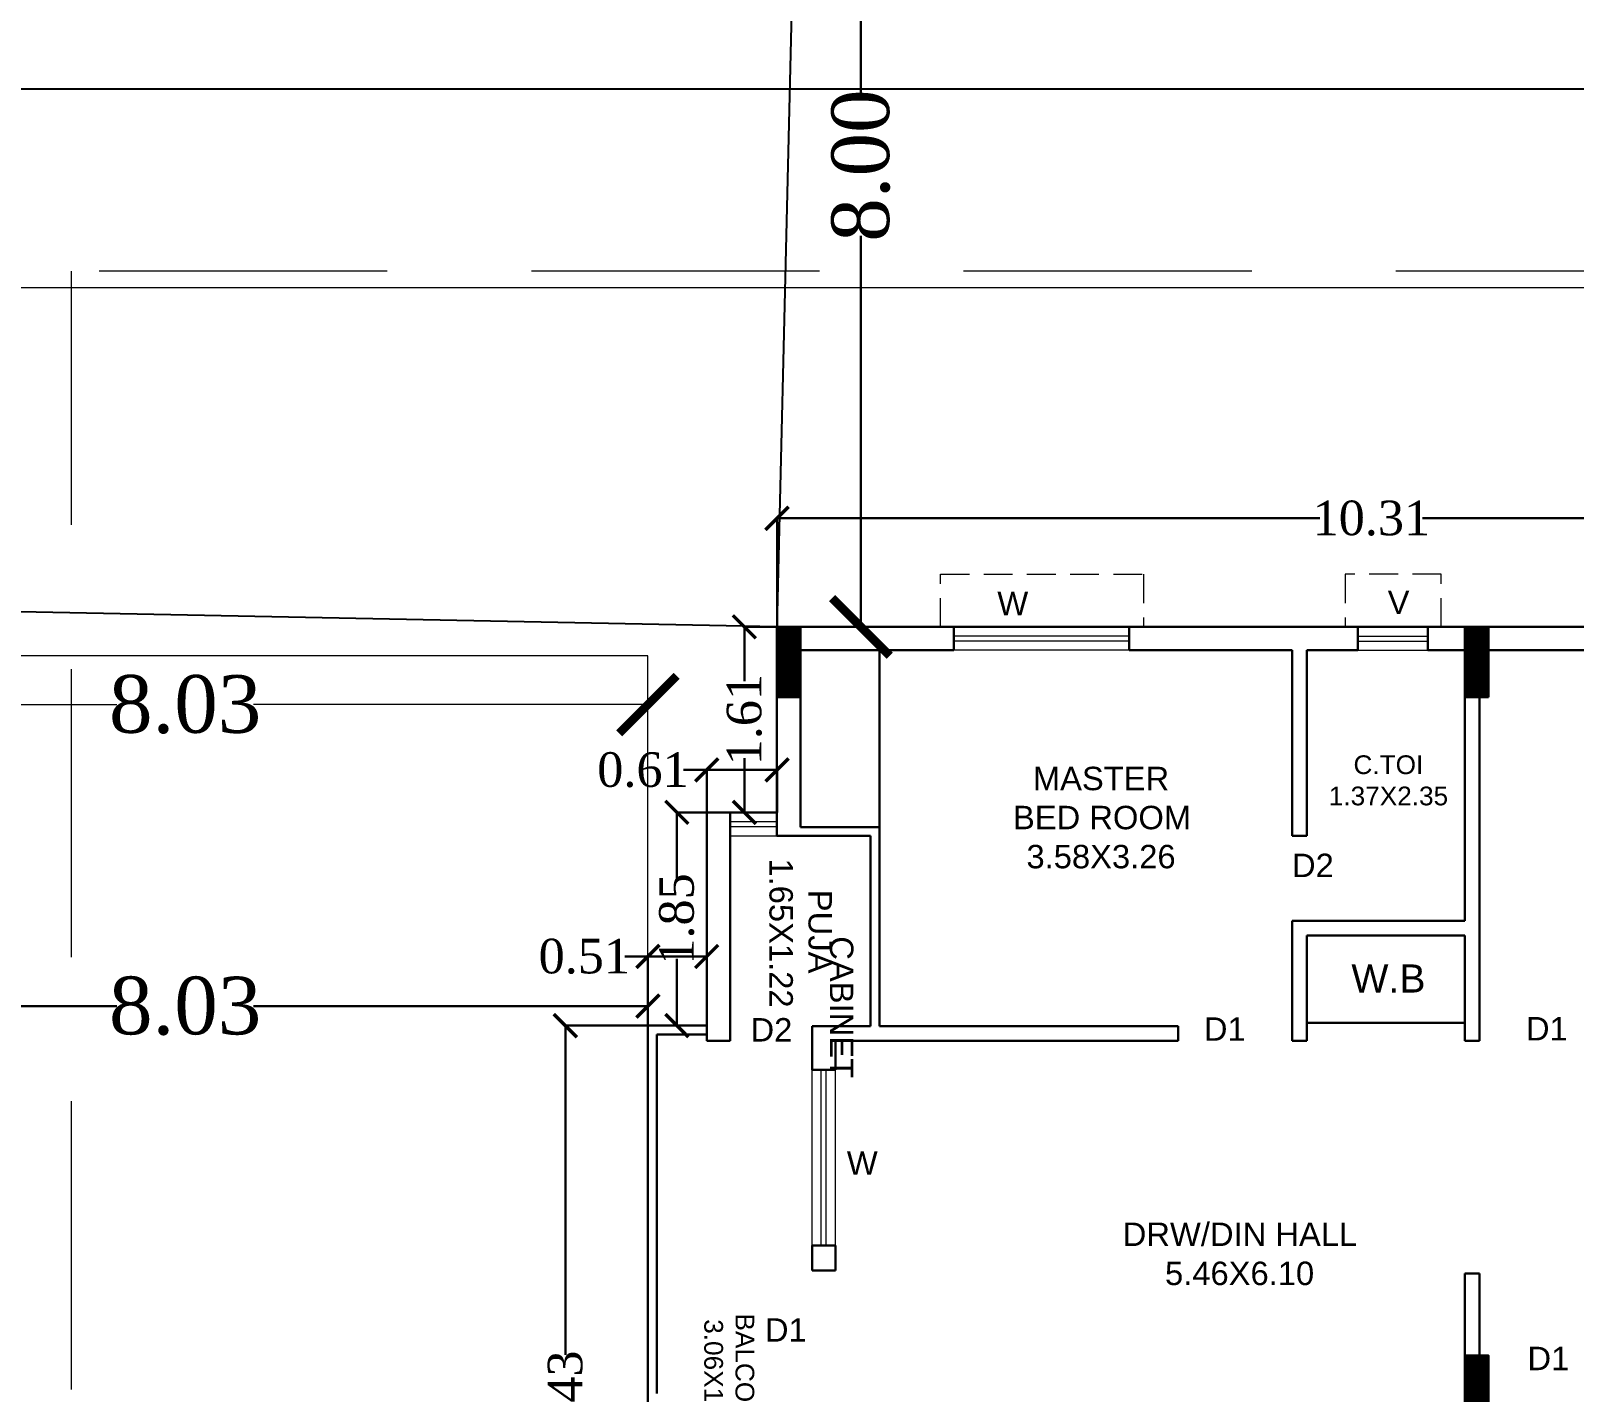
# Model space of a CAD drawing. Header units: metres. Extents: x 0 to 63445, y 32357 to 32804.
# Drawn here: x 62978.01 to 62991.4, y 32773.95 to 32785.76 of the extents above; entities that cross this region are included whole.
import ezdxf

# ---------------------------------------------------------------- set-up
doc = ezdxf.new("R2010")
doc.units = ezdxf.units.M
doc.header["$MEASUREMENT"] = 0
doc.header["$PDMODE"] = 34
doc.header["$PDSIZE"] = -10
for name, pattern in [('CONTINULUS', [0]), ('DASHED', [0.75, 0.5, -0.25]), ('DASHED2', [0.375, 0.25, -0.125])]:
    doc.linetypes.add(name, pattern=pattern)
doc.layers.get('0').update_dxf_attribs({"lineweight": 25})
doc.layers.add('BLK_1_COVERED_AREA', color=140, linetype='Continuous', lineweight=30, true_color=0x00bfff)
for name, color, linetype, lineweight in [('BLK_1_LVL_0_BLDG_FOOT_PRINT', 1, 'DASHED', 9), ('BLK_3_FIRE_TENDER_MOVEMENT', 7, 'Continuous', 0), ('COLUMN', 1, 'Continuous', 30), ('DIM', 56, 'Continuous', 20), ('DIST_BETWEEN_BLK_1_BLK_3', 7, 'Continuous', 0), ('DIST_BETWEEN_BLK_2_BLK_3', 7, 'Continuous', 0), ('hatch', 251, 'Continuous', 20), ('TEXT-2', 65, 'Continuous', 18), ('wall', 7, 'Continuous', 30), ('window', 154, 'Continuous', 9)]:
    doc.layers.add(name, color=color, linetype=linetype, lineweight=lineweight)
doc.layers.add('BLK_1_LVL_0_REAR_SETBACK', color=11, linetype='Continuous', plot=False)
doc.layers.add('BLK_1_LVL_0_SIDE_SETBACK1', color=171, linetype='Continuous', plot=False)
doc.layers.add('BLK_3_LVL_0_SIDE_SETBACK2', color=7, linetype='Continuous', true_color=0x00cc33, plot=False)
doc.layers.add('text', color=65, linetype='Continuous')
doc.styles.add('AutoDCRFont', font='arial.ttf')
doc.styles.get("Standard").update_dxf_attribs({"font": 'arial.ttf', "height": 0.4})
doc.styles.add('TNR', font='times.ttf', dxfattribs={"height": 0.5})
doc.dimstyles.new('ARCHANA', dxfattribs={"dimscale": 0, "dimtxt": 0.5, "dimasz": 0.5, "dimexe": 0, "dimexo": 0, "dimgap": 0, "dimtad": 0, "dimzin": 0, "dimdsep": 46, "dimtxsty": 'TNR', "dimblk": 'ARCHTICK', "dimcen": 0.09, "dimclrd": 36, "dimclre": 36, "dimclrt": 7, "dimadec": 0, "dimazin": 0, "dimtfac": 1, "dimtofl": 0, "dimtmove": 0, "dimatfit": 3, "dimldrblk": 'ARCHTICK', "dimfxl": 1, "dimfrac": 2, "dimtolj": 1, "dimtzin": 0, "dimlwd": -1, "dimlwe": -1, "dimarcsym": 0})

# ---------------------------------------------------------------- blocks, each defined once
blk = doc.blocks.new('_ArchTick')
at = {"color": 0, "linetype": 'ByBlock', "const_width": 0.15}
blk.add_lwpolyline([(-0.5, -0.5), (0.5, 0.5)], dxfattribs=at)
blk = doc.blocks.new('*D58')
at = {"layer": 'Defpoints', "color": 0, "ltscale": 0.5, "transparency": 16777216}
for p in [(62984.281, 32788.597), (62985.213, 32788.597), (62985.093, 32780.593)]:
    blk.add_point(p, dxfattribs=at)
at = {"layer": 'wall', "color": 36, "ltscale": 0.5, "transparency": 16777216}
for p, q in [((62984.281, 32788.597), (62985.213, 32788.597)), ((62985.213, 32788.597), (62985.213, 32785.205)), ((62985.213, 32780.593), (62985.213, 32783.985)), ((62985.093, 32780.593), (62985.213, 32780.593))]:
    blk.add_line(p, q, dxfattribs=at)
at = {"layer": 'wall', "color": 36, "ltscale": 0.5, "transparency": 16777216, "xscale": 0.5, "yscale": 0.5, "zscale": 0.5}
for p, rotation in [((62985.213, 32788.597), 90), ((62985.213, 32780.593), 270)]:
    blk.add_blockref('_ArchTick', p, dxfattribs=dict(at, rotation=rotation))
at = {"layer": 'wall', "color": 7, "ltscale": 0.5, "transparency": 16777216, "insert": (62985.213, 32784.595), "char_height": 0.5, "attachment_point": 5, "rotation": 90, "style": 'TNR'}
blk.add_mtext('\\A1;8.00', dxfattribs=at)
blk = doc.blocks.new('*D61')
at = {"layer": 'Defpoints', "color": 0, "ltscale": 0.5, "transparency": 16777216}
for p in [(62975.334, 32777.303), (62975.334, 32776.576), (62983.365, 32776.576)]:
    blk.add_point(p, dxfattribs=at)
at = {"layer": 'wall', "color": 36, "ltscale": 0.5, "transparency": 16777216}
for p, q in [((62975.334, 32776.576), (62975.334, 32777.303)), ((62975.334, 32777.303), (62978.757, 32777.303)), ((62983.365, 32777.303), (62979.943, 32777.303)), ((62983.365, 32776.576), (62983.365, 32777.303))]:
    blk.add_line(p, q, dxfattribs=at)
at = {"layer": 'wall', "color": 36, "ltscale": 0.5, "transparency": 16777216, "xscale": 0.2, "yscale": 0.2, "zscale": 0.2, "rotation": 180}
blk.add_blockref('_ArchTick', (62975.334, 32777.303), dxfattribs=at)
at = {"layer": 'wall', "color": 36, "ltscale": 0.5, "transparency": 16777216, "xscale": 0.2, "yscale": 0.2, "zscale": 0.2}
blk.add_blockref('_ArchTick', (62983.365, 32777.303), dxfattribs=at)
at = {"layer": 'wall', "color": 7, "ltscale": 0.5, "transparency": 16777216, "insert": (62979.35, 32777.303), "char_height": 0.5, "attachment_point": 5, "style": 'TNR'}
blk.add_mtext('\\A1;8.03', dxfattribs=at)
blk = doc.blocks.new('A$C7D115503')
at = {"layer": 'COLUMN', "ltscale": 3}
h = blk.add_hatch(dxfattribs=at)
h.set_pattern_fill('ANSI31', color=256, style=0)
h.paths.add_polyline_path([(-14.36, -11.59), (-6.36, -11.59), (-6.36, 12.41), (-14.36, 12.41)])
at = {"layer": 'COLUMN', "ltscale": 0.05}
for p, q in [((-14.36, 12.41), (-6.36, 12.41)), ((-14.36, 12.41), (-14.36, -11.59)), ((-6.36, 12.41), (-6.36, -11.59)), ((-6.36, -11.59), (-14.36, -11.59))]:
    blk.add_line(p, q, dxfattribs=at)
blk = doc.blocks.new('*D80')
at = {"layer": 'Defpoints', "color": 0, "ltscale": 0.5, "transparency": 16777216}
for p in [(62982.649, 32777.134), (62983.365, 32777.134), (62983.365, 32770.703)]:
    blk.add_point(p, dxfattribs=at)
at = {"layer": 'wall', "color": 36, "ltscale": 0.5, "transparency": 16777216}
for p, q in [((62983.365, 32777.134), (62982.649, 32777.134)), ((62982.649, 32777.134), (62982.649, 32774.278)), ((62982.649, 32770.703), (62982.649, 32773.559)), ((62983.365, 32770.703), (62982.649, 32770.703))]:
    blk.add_line(p, q, dxfattribs=at)
at = {"layer": 'wall', "color": 36, "ltscale": 0.5, "transparency": 16777216, "xscale": 0.2, "yscale": 0.2, "zscale": 0.2}
for p, rotation in [((62982.649, 32777.134), 90), ((62982.649, 32770.703), 270)]:
    blk.add_blockref('_ArchTick', p, dxfattribs=dict(at, rotation=rotation))
at = {"layer": 'wall', "color": 7, "ltscale": 0.5, "transparency": 16777216, "insert": (62982.649, 32773.919), "char_height": 0.5, "attachment_point": 5, "rotation": 90, "style": 'TNR'}
blk.add_mtext('\\A1;{\\H0.6x;6.43}', dxfattribs=at)
blk = doc.blocks.new('*D81')
at = {"layer": 'Defpoints', "color": 0, "ltscale": 0.5, "transparency": 16777216}
for p in [(62983.365, 32777.734), (62983.365, 32777.134), (62983.875, 32777.134)]:
    blk.add_point(p, dxfattribs=at)
at = {"layer": 'wall', "color": 36, "ltscale": 0.5, "transparency": 16777216}
for p, q in [((62983.365, 32777.734), (62983.165, 32777.734)), ((62983.365, 32777.134), (62983.365, 32777.734)), ((62983.875, 32777.734), (62983.365, 32777.734)), ((62983.875, 32777.134), (62983.875, 32777.734))]:
    blk.add_line(p, q, dxfattribs=at)
at = {"layer": 'wall', "color": 36, "ltscale": 0.5, "transparency": 16777216, "xscale": 0.2, "yscale": 0.2, "zscale": 0.2, "rotation": 180}
blk.add_blockref('_ArchTick', (62983.365, 32777.734), dxfattribs=at)
at = {"layer": 'wall', "color": 36, "ltscale": 0.5, "transparency": 16777216, "xscale": 0.2, "yscale": 0.2, "zscale": 0.2}
blk.add_blockref('_ArchTick', (62983.875, 32777.734), dxfattribs=at)
at = {"layer": 'wall', "color": 7, "ltscale": 0.5, "transparency": 16777216, "insert": (62982.813, 32777.734), "char_height": 0.5, "attachment_point": 5, "style": 'TNR'}
blk.add_mtext('\\A1;{\\H0.6x;0.51}', dxfattribs=at)
blk = doc.blocks.new('*D82')
at = {"layer": 'Defpoints', "color": 0, "ltscale": 0.5, "transparency": 16777216}
for p in [(62983.616, 32778.984), (62983.875, 32778.984), (62983.875, 32777.134)]:
    blk.add_point(p, dxfattribs=at)
at = {"layer": 'wall', "color": 36, "ltscale": 0.5, "transparency": 16777216}
for p, q in [((62983.875, 32778.984), (62983.616, 32778.984)), ((62983.616, 32778.984), (62983.616, 32778.406)), ((62983.616, 32777.134), (62983.616, 32777.712)), ((62983.875, 32777.134), (62983.616, 32777.134))]:
    blk.add_line(p, q, dxfattribs=at)
at = {"layer": 'wall', "color": 36, "ltscale": 0.5, "transparency": 16777216, "xscale": 0.2, "yscale": 0.2, "zscale": 0.2}
for p, rotation in [((62983.616, 32778.984), 90), ((62983.616, 32777.134), 270)]:
    blk.add_blockref('_ArchTick', p, dxfattribs=dict(at, rotation=rotation))
at = {"layer": 'wall', "color": 7, "ltscale": 0.5, "transparency": 16777216, "insert": (62983.616, 32778.059), "char_height": 0.5, "attachment_point": 5, "rotation": 90, "style": 'TNR'}
blk.add_mtext('\\A1;{\\H0.6x;1.85}', dxfattribs=at)
blk = doc.blocks.new('*D83')
at = {"layer": 'Defpoints', "color": 0, "ltscale": 0.5, "transparency": 16777216}
for p in [(62984.485, 32779.352), (62983.875, 32778.984), (62984.485, 32778.984)]:
    blk.add_point(p, dxfattribs=at)
at = {"layer": 'wall', "color": 36, "ltscale": 0.5, "transparency": 16777216}
for p, q in [((62983.875, 32779.352), (62983.675, 32779.352)), ((62983.875, 32778.984), (62983.875, 32779.352)), ((62984.485, 32779.352), (62983.875, 32779.352)), ((62984.485, 32778.984), (62984.485, 32779.352))]:
    blk.add_line(p, q, dxfattribs=at)
at = {"layer": 'wall', "color": 36, "ltscale": 0.5, "transparency": 16777216, "xscale": 0.2, "yscale": 0.2, "zscale": 0.2, "rotation": 180}
blk.add_blockref('_ArchTick', (62983.875, 32779.352), dxfattribs=at)
at = {"layer": 'wall', "color": 36, "ltscale": 0.5, "transparency": 16777216, "xscale": 0.2, "yscale": 0.2, "zscale": 0.2}
blk.add_blockref('_ArchTick', (62984.485, 32779.352), dxfattribs=at)
at = {"layer": 'wall', "color": 7, "ltscale": 0.5, "transparency": 16777216, "insert": (62983.322, 32779.352), "char_height": 0.5, "attachment_point": 5, "style": 'TNR'}
blk.add_mtext('\\A1;{\\H0.6x;0.61}', dxfattribs=at)
blk = doc.blocks.new('*D84')
at = {"layer": 'Defpoints', "color": 0, "ltscale": 0.5, "transparency": 16777216}
for p in [(62984.202, 32780.593), (62984.485, 32780.593), (62984.485, 32778.984)]:
    blk.add_point(p, dxfattribs=at)
at = {"layer": 'wall', "color": 36, "ltscale": 0.5, "transparency": 16777216}
for p, q in [((62984.485, 32780.593), (62984.202, 32780.593)), ((62984.202, 32780.593), (62984.202, 32780.123)), ((62984.202, 32778.984), (62984.202, 32779.454)), ((62984.485, 32778.984), (62984.202, 32778.984))]:
    blk.add_line(p, q, dxfattribs=at)
at = {"layer": 'wall', "color": 36, "ltscale": 0.5, "transparency": 16777216, "xscale": 0.2, "yscale": 0.2, "zscale": 0.2}
for p, rotation in [((62984.202, 32780.593), 90), ((62984.202, 32778.984), 270)]:
    blk.add_blockref('_ArchTick', p, dxfattribs=dict(at, rotation=rotation))
at = {"layer": 'wall', "color": 7, "ltscale": 0.5, "transparency": 16777216, "insert": (62984.202, 32779.788), "char_height": 0.5, "attachment_point": 5, "rotation": 90, "style": 'TNR'}
blk.add_mtext('\\A1;{\\H0.6x;1.61}', dxfattribs=at)
blk = doc.blocks.new('*D85')
at = {"layer": 'Defpoints', "color": 0, "ltscale": 0.5, "transparency": 16777216}
for p in [(62994.799, 32781.535), (62984.485, 32780.593), (62994.799, 32780.593)]:
    blk.add_point(p, dxfattribs=at)
at = {"layer": 'wall', "color": 36, "ltscale": 0.5, "transparency": 16777216}
for p, q in [((62984.485, 32780.593), (62984.485, 32781.535)), ((62984.485, 32781.535), (62989.196, 32781.535)), ((62994.799, 32781.535), (62990.087, 32781.535)), ((62994.799, 32780.593), (62994.799, 32781.535))]:
    blk.add_line(p, q, dxfattribs=at)
at = {"layer": 'wall', "color": 36, "ltscale": 0.5, "transparency": 16777216, "xscale": 0.2, "yscale": 0.2, "zscale": 0.2, "rotation": 180}
blk.add_blockref('_ArchTick', (62984.485, 32781.535), dxfattribs=at)
at = {"layer": 'wall', "color": 36, "ltscale": 0.5, "transparency": 16777216, "xscale": 0.2, "yscale": 0.2, "zscale": 0.2}
blk.add_blockref('_ArchTick', (62994.799, 32781.535), dxfattribs=at)
at = {"layer": 'wall', "color": 7, "ltscale": 0.5, "transparency": 16777216, "insert": (62989.642, 32781.535), "char_height": 0.5, "attachment_point": 5, "style": 'TNR'}
blk.add_mtext('\\A1;{\\H0.6x;10.31}', dxfattribs=at)
blk = doc.blocks.new('*D172')
at = {"layer": 'Defpoints', "color": 0, "ltscale": 3, "transparency": 16777216}
for p in [(20.474, 32785.26), (63119.861, 32785.26), (19.643, 32772.509)]:
    blk.add_point(p, dxfattribs=at)
at = {"layer": 'DIM', "ltscale": 3, "transparency": 16777216}
for p, q in [((25.474, 32785.26), (20.474, 32785.26)), ((20.474, 32785.26), (20.474, 32779.279)), ((20.474, 32772.509), (20.474, 32778.49)), ((19.643, 32772.509), (20.474, 32772.509))]:
    blk.add_line(p, q, dxfattribs=at)
at = {"layer": 'DIM', "ltscale": 3, "transparency": 16777216, "xscale": 0.05, "yscale": 0.05, "zscale": 0.05}
for p, rotation in [((20.474, 32785.26), 90), ((20.474, 32772.509), 270)]:
    blk.add_blockref('_ArchTick', p, dxfattribs=dict(at, rotation=rotation))
at = {"layer": 'DIM', "color": 7, "ltscale": 3, "transparency": 16777216, "insert": (20.474, 32778.885), "char_height": 0.4, "attachment_point": 5, "rotation": 90}
blk.add_mtext('\\A1;{\\H0.6x;12.75}', dxfattribs=at)
blk = doc.blocks.new('*D332')
at = {"layer": 'Defpoints', "color": 0, "ltscale": 0.5, "transparency": 16777216}
for p in [(62975.334, 32779.919), (62983.365, 32776.884), (62975.334, 32775.896)]:
    blk.add_point(p, dxfattribs=at)
at = {"layer": 'DIST_BETWEEN_BLK_1_BLK_3', "color": 36, "ltscale": 0.5, "transparency": 16777216}
for p, q in [((62975.334, 32775.896), (62975.334, 32779.919)), ((62975.334, 32779.919), (62978.757, 32779.919)), ((62983.365, 32779.919), (62979.943, 32779.919)), ((62983.365, 32776.884), (62983.365, 32779.919))]:
    blk.add_line(p, q, dxfattribs=at)
at = {"layer": 'DIST_BETWEEN_BLK_1_BLK_3', "color": 36, "ltscale": 0.5, "transparency": 16777216, "xscale": 0.5, "yscale": 0.5, "zscale": 0.5, "rotation": 180}
blk.add_blockref('_ArchTick', (62975.334, 32779.919), dxfattribs=at)
at = {"layer": 'DIST_BETWEEN_BLK_1_BLK_3', "color": 36, "ltscale": 0.5, "transparency": 16777216, "xscale": 0.5, "yscale": 0.5, "zscale": 0.5}
blk.add_blockref('_ArchTick', (62983.365, 32779.919), dxfattribs=at)
at = {"layer": 'DIST_BETWEEN_BLK_1_BLK_3', "color": 7, "ltscale": 0.5, "transparency": 16777216, "insert": (62979.35, 32779.919), "char_height": 0.5, "attachment_point": 5, "style": 'TNR'}
blk.add_mtext('\\A1;8.03', dxfattribs=at)
blk = doc.blocks.new('*D378')
at = {"layer": 'Defpoints', "color": 0, "ltscale": 0.5, "transparency": 16777216}
for p in [(63099.867, 32783.536), (62975.334, 32781.958), (63099.867, 32781.958)]:
    blk.add_point(p, dxfattribs=at)
at = {"layer": 'DIST_BETWEEN_BLK_2_BLK_3', "color": 36, "ltscale": 0.5, "transparency": 16777216}
for p, q in [((62975.334, 32781.958), (62975.334, 32783.536)), ((62975.334, 32783.536), (63036.66, 32783.536)), ((63099.867, 32783.536), (63038.542, 32783.536)), ((63099.867, 32781.958), (63099.867, 32783.536))]:
    blk.add_line(p, q, dxfattribs=at)
at = {"layer": 'DIST_BETWEEN_BLK_2_BLK_3', "color": 36, "ltscale": 0.5, "transparency": 16777216, "xscale": 0.5, "yscale": 0.5, "zscale": 0.5, "rotation": 180}
blk.add_blockref('_ArchTick', (62975.334, 32783.536), dxfattribs=at)
at = {"layer": 'DIST_BETWEEN_BLK_2_BLK_3', "color": 36, "ltscale": 0.5, "transparency": 16777216, "xscale": 0.5, "yscale": 0.5, "zscale": 0.5}
blk.add_blockref('_ArchTick', (63099.867, 32783.536), dxfattribs=at)
at = {"layer": 'DIST_BETWEEN_BLK_2_BLK_3', "color": 7, "ltscale": 0.5, "transparency": 16777216, "insert": (63037.601, 32783.536), "char_height": 0.5, "attachment_point": 5, "style": 'TNR'}
blk.add_mtext('\\A1;124.53', dxfattribs=at)
blk = doc.blocks.new('*D433')
at = {"layer": 'Defpoints', "color": 0, "ltscale": 3, "transparency": 16777216}
for p in [(0.832, 32781.665), (63266.619, 32781.665), (0, 32768.914)]:
    blk.add_point(p, dxfattribs=at)
at = {"layer": 'DIM', "ltscale": 3, "transparency": 16777216}
for p, q in [((5.832, 32781.665), (0.832, 32781.665)), ((0.832, 32781.665), (0.832, 32775.684)), ((0.832, 32768.914), (0.832, 32774.895)), ((0, 32768.914), (0.832, 32768.914))]:
    blk.add_line(p, q, dxfattribs=at)
at = {"layer": 'DIM', "ltscale": 3, "transparency": 16777216, "xscale": 0.05, "yscale": 0.05, "zscale": 0.05}
for p, rotation in [((0.832, 32781.665), 90), ((0.832, 32768.914), 270)]:
    blk.add_blockref('_ArchTick', p, dxfattribs=dict(at, rotation=rotation))
at = {"layer": 'DIM', "color": 7, "ltscale": 3, "transparency": 16777216, "insert": (0.832, 32775.289), "char_height": 0.4, "attachment_point": 5, "rotation": 90}
blk.add_mtext('\\A1;{\\H0.6x;12.75}', dxfattribs=at)

msp = doc.modelspace()

# ---------------------------------------------------------------- linework, layer by layer
at = {"layer": 'BLK_1_COVERED_AREA', "linetype": 'CONTINULUS', "ltscale": 0.05}
msp.add_lwpolyline([(63046.7442, 32780.5928), (62984.4846, 32780.5928), (62984.4846, 32778.9839), (62983.875, 32778.9839), (62983.875, 32777.1339), (62983.3654, 32777.1339), (62983.3654, 32777.1339), (62983.3654, 32770.7033), (62984.4846, 32770.7033), (62984.4846, 32768.2648), (62983.3654, 32768.2648), (62983.3654, 32761.8342), (62983.875, 32761.8342), (62983.875, 32759.9842), (62984.4846, 32759.9842), (62984.4846, 32758.3753), (63046.7442, 32758.3753)], dxfattribs=at)
at = {"layer": 'BLK_1_LVL_0_BLDG_FOOT_PRINT', "linetype": 'CONTINULUS', "ltscale": 0.05}
msp.add_lwpolyline([(63046.7442, 32780.5928), (62984.4846, 32780.5928), (62984.4846, 32778.9839), (62983.875, 32778.9839), (62983.875, 32777.1339), (62983.3654, 32777.1339), (62983.3654, 32777.1339), (62983.3654, 32770.7033), (62984.4846, 32770.7033), (62984.4846, 32768.2648), (62983.3654, 32768.2648), (62983.3654, 32761.8342), (62983.875, 32761.8342), (62983.875, 32759.9842), (62984.4846, 32759.9842), (62984.4846, 32758.3753), (63046.7442, 32758.3753)], dxfattribs=at)
at = {"layer": 'BLK_1_LVL_0_REAR_SETBACK', "color": 11}
msp.add_lwpolyline([(62984.4846, 32780.5928), (63046.7442, 32780.5928), (63047.0634, 32788.5956), (63023.2468, 32788.4739), (62996.0461, 32788.5887), (62984.6735, 32788.5996), (62984.4846, 32780.5928)], close=True, dxfattribs=at)
at = {"layer": 'BLK_1_LVL_0_SIDE_SETBACK1', "color": 171}
msp.add_lwpolyline([(62975.2952, 32761.6021), (62974.4707, 32758.6124), (62984.4846, 32758.3753), (62984.4846, 32759.9842), (62983.875, 32759.9842), (62983.875, 32761.8342), (62983.3654, 32761.8342), (62983.3654, 32775.3087), (62983.3654, 32777.1339), (62983.875, 32777.1339), (62983.875, 32778.9839), (62984.4846, 32778.9839), (62984.4846, 32780.5928), (62960.5256, 32781.0669), (62959.6416, 32775.3087), (62957.8425, 32766.4844), (62962.9238, 32765.4353), (62975.2952, 32761.6021)], close=True, dxfattribs=at)
at = {"layer": 'BLK_3_FIRE_TENDER_MOVEMENT', "color": 7, "ltscale": 0.5}
msp.add_lwpolyline([(62983.3654, 32780.343), (62975.3344, 32780.343), (62975.3344, 32771.2798), (62983.3654, 32771.2798)], close=True, dxfattribs=at)
at = {"layer": 'BLK_3_LVL_0_SIDE_SETBACK2', "ltscale": 0.5}
msp.add_lwpolyline([(62975.3344, 32785.2604), (63123.3638, 32785.2604), (63125.8956, 32772.5078), (62975.3344, 32770.6808), (62975.3344, 32785.2604)], close=True, dxfattribs=at)
at = {"layer": 'hatch', "linetype": 'DASHED2', "ltscale": 10}
for p in [(63011.104, 32783.6795), (62978.3631, 32773.9776)]:
    msp.add_line(p, (62978.3631, 32783.6795), dxfattribs=at)
at = {"layer": 'wall', "ltscale": 0.05}
for p, q in [((62984.4846, 32778.9839), (62984.4846, 32780.5928)), ((62984.4846, 32780.5928), (62986.018, 32780.5928)), ((62984.4846, 32780.5928), (62984.4846, 32778.9839)), ((62987.542, 32780.5928), (62989.5236, 32780.5928)), ((62990.1333, 32780.5928), (62990.657, 32780.5928)), ((62990.657, 32780.5928), (62991.5714, 32780.5928)), ((62984.6878, 32780.3896), (62986.018, 32780.3896)), ((62984.6878, 32778.8569), (62984.6878, 32780.3896)), ((62987.542, 32780.3896), (62988.9552, 32780.3896)), ((62988.9552, 32778.7807), (62988.9552, 32780.3896)), ((62989.0822, 32780.3896), (62989.5255, 32780.3896)), ((62989.0822, 32780.3896), (62989.5236, 32780.3896)), ((62989.0822, 32778.7807), (62989.0822, 32780.3896)), ((62990.1333, 32780.3896), (62990.2701, 32780.3896)), ((62990.1333, 32780.3896), (62990.4538, 32780.3896)), ((62990.5808, 32777.0027), (62990.5808, 32780.4023)), ((62990.657, 32780.3896), (62991.5714, 32780.3896)), ((62990.4538, 32778.0441), (62990.4538, 32779.9959)), ((62984.4846, 32778.9839), (62983.875, 32778.9839)), ((62983.875, 32777.0027), (62983.875, 32778.9839)), ((62984.0782, 32777.0027), (62984.0782, 32778.9839)), ((62985.2974, 32778.7807), (62984.4846, 32778.7807)), ((62985.3736, 32778.8569), (62984.6878, 32778.8569)), ((62989.0822, 32778.7807), (62988.9552, 32778.7807)), ((62988.9552, 32777.1297), (62988.9552, 32778.0441)), ((62990.4538, 32778.0441), (62988.9552, 32778.0441)), ((62989.0822, 32777.0027), (62989.0822, 32777.9171)), ((62990.4538, 32777.9171), (62989.0822, 32777.9171)), ((62990.4538, 32777.0027), (62990.4538, 32777.9171)), ((62983.3654, 32773.9419), (62983.3654, 32777.1339)), ((62983.3654, 32777.1339), (62983.875, 32777.1339)), ((62983.4416, 32773.9419), (62983.4416, 32777.0577)), ((62983.4416, 32777.0577), (62983.875, 32777.0577)), ((62985.2974, 32777.1297), (62984.7894, 32777.1297)), ((62984.7894, 32777.1297), (62984.7894, 32776.7509)), ((62987.9645, 32777.1297), (62985.3736, 32777.1297)), ((62987.9645, 32777.0027), (62987.9645, 32777.1297)), ((62988.9552, 32777.0027), (62988.9552, 32777.1297)), ((62984.0782, 32777.0027), (62983.875, 32777.0027)), ((62984.7894, 32776.7509), (62984.7894, 32777.0027)), ((62987.9645, 32777.0027), (62984.9926, 32777.0027)), ((62984.9926, 32776.7509), (62984.9926, 32777.0027)), ((62984.7894, 32775.0087), (62984.7894, 32775.2268)), ((62984.7894, 32775.2268), (62984.7894, 32775.0087)), ((62984.9926, 32775.0087), (62984.9926, 32775.2268)), ((62984.9926, 32775.0087), (62984.7894, 32775.0087)), ((62990.4538, 32774.0943), (62990.4538, 32774.9823)), ((62990.5808, 32774.9823), (62990.4538, 32774.9823)), ((62990.5808, 32774.9823), (62990.4538, 32774.9823)), ((62990.5808, 32774.0943), (62990.5808, 32774.9823)), ((62990.657, 32774.0943), (62990.5808, 32774.0943)), ((62990.657, 32773.9673), (62990.4538, 32773.9673))]:
    msp.add_line(p, q, dxfattribs=at)
at = {"layer": 'wall', "ltscale": 3}
for p, q in [((62986.018, 32780.5928), (62986.018, 32780.3896)), ((62987.542, 32780.5928), (62987.542, 32780.3896)), ((62989.5236, 32780.3896), (62989.5236, 32780.5928)), ((62990.1333, 32780.3896), (62990.1333, 32780.5928)), ((62984.7894, 32776.7509), (62984.9926, 32776.7509)), ((62984.7894, 32775.2268), (62984.9926, 32775.2268))]:
    msp.add_line(p, q, dxfattribs=at)
at = {"layer": 'wall'}
for p, q in [((62985.3736, 32778.8569), (62985.3736, 32780.3896)), ((62985.2974, 32778.7807), (62985.2974, 32777.1297)), ((62985.3736, 32778.8569), (62985.3736, 32777.1297)), ((62990.4538, 32777.1584), (62989.0822, 32777.1584)), ((62988.9552, 32777.0027), (62989.0822, 32777.0027)), ((62990.4538, 32777.0027), (62990.5808, 32777.0027))]:
    msp.add_line(p, q, dxfattribs=at)
at = {"layer": 'wall', "ltscale": 0.1}
msp.add_line((62989.5236, 32780.3896), (62989.4659, 32780.3896), dxfattribs=at)
at = {"layer": 'wall', "ltscale": 0.5}
msp.add_line((62984.4846, 32778.9839), (62984.4846, 32778.7807), dxfattribs=at)
at = {"layer": 'wall'}
msp.add_arc((62984.51, 32780.4415), 0.0254, 90, 180, dxfattribs=at)
at = {"layer": 'window'}
for p, q in [((62987.542, 32780.5928), (62986.0189, 32780.5928)), ((62987.542, 32780.5129), (62986.0189, 32780.5129)), ((62990.1324, 32780.5928), (62989.5236, 32780.5928)), ((62989.5236, 32780.5129), (62990.1324, 32780.5129)), ((62990.1324, 32780.5928), (62990.1333, 32780.5928)), ((62990.1324, 32780.5129), (62990.1333, 32780.5129)), ((62987.542, 32780.4695), (62986.0189, 32780.4695)), ((62987.542, 32780.3896), (62986.0189, 32780.3896)), ((62989.5236, 32780.4696), (62990.1324, 32780.4695)), ((62989.5236, 32780.3896), (62990.1324, 32780.3896)), ((62989.5246, 32780.3896), (62989.5255, 32780.3896)), ((62990.1324, 32780.4696), (62990.1333, 32780.4696)), ((62990.1324, 32780.3896), (62990.1333, 32780.3896)), ((62984.0773, 32778.9839), (62984.4846, 32778.9839)), ((62984.0773, 32778.904), (62984.4846, 32778.904)), ((62984.0773, 32778.8607), (62984.4846, 32778.8607)), ((62984.0773, 32778.7807), (62984.4846, 32778.7807)), ((62984.7894, 32775.2268), (62984.7894, 32776.75)), ((62984.8694, 32775.2268), (62984.8694, 32776.75)), ((62984.9127, 32775.2268), (62984.9127, 32776.75)), ((62984.9926, 32775.2268), (62984.9926, 32776.75))]:
    msp.add_line(p, q, dxfattribs=at)
at = {"layer": 'window', "color": 8, "linetype": 'DASHED2'}
for points in [[(62985.9038, 32780.5928), (62985.9038, 32781.05), (62987.6659, 32781.05), (62987.6659, 32780.5928)], [(62990.2484, 32780.5928), (62990.2484, 32781.05), (62989.4145, 32781.05), (62989.4145, 32780.5928)]]:
    msp.add_lwpolyline(points, dxfattribs=at)

# ---------------------------------------------------------------- block references
at = {"layer": 'COLUMN', "ltscale": 0.05, "xscale": -0.025400733691282, "yscale": 0.025400733691282, "zscale": 0.025400733691282, "rotation": 180}
for p in [(62984.8494, 32780.2985), (62990.8186, 32780.2985), (62990.8186, 32773.9778)]:
    msp.add_blockref('A$C7D115503', p, dxfattribs=at)

# ---------------------------------------------------------------- texts
at = {"layer": 'text'}
for s, insert, char_height, width, attachment_point in [('\\pi1.94594;C.TOI\\P\\pi1.73203;1.37X2.35', (62987.5409, 32779.4786), 0.162565, 4.465728, 1), ('\\pi2.21513;MASTER \\P\\pi2.04256;BED ROOM\\P\\pi2.15955;3.58X3.26', (62984.4898, 32779.3795), 0.203206, 5.588511, 1), ('\\pi2.77095,t6.22545;D2', (62986.1823, 32778.4224), 0.203206, 5.867919, 7), ('\\pi3.0578;W.B', (62986.4107, 32777.6648), 0.243847, 6.736694, 1), ('\\pi3.22095,t6.67545;D2', (62981.0342, 32776.9961), 0.203206, 6.767919, 7), ('\\pi2.78953;D1', (62985.3989, 32777.0027), 0.203206, 5.867919, 7), ('\\pi2.78953;D1', (62988.1937, 32777.0057), 0.203206, 5.867919, 7), ('\\pi1.79292;DRW/DIN HALL\\P\\pi2.15976;5.46X6.10', (62985.6918, 32775.4253), 0.203206, 5.588511, 1), ('\\pi3.13953;D1', (62981.2406, 32774.3924), 0.203206, 6.567919, 7), ('\\pi2.78953;D1', (62988.207, 32774.1451), 0.203206, 5.867919, 7)]:
    msp.add_mtext(s, dxfattribs=dict(at, insert=insert, char_height=char_height, width=width, attachment_point=attachment_point))
at = {"layer": 'text', "rotation": 270}
for s, insert, char_height, width, attachment_point in [('\\pi2.49093;PUJA\\P\\pi2.21877;1.65X1.22', (62984.4165, 32780.8033), 0.203206, 5.68602, 7), ('CABINET', (62985.1476, 32776.6788), 0.20321, 5.893319, 3), (' BALCONY\\P3.06X1.42', (62983.8517, 32773.5518), 0.16256, 4.470808, 9)]:
    msp.add_mtext(s, dxfattribs=dict(at, insert=insert, char_height=char_height, width=width, attachment_point=attachment_point))
at = {"layer": 'TEXT-2', "char_height": 0.2032, "width": 0.183842, "attachment_point": 3, "style": 'AutoDCRFont'}
for s, insert in [('W', (62986.6646, 32780.8977)), ('V', (62989.9729, 32780.9076)), ('W', (62985.3588, 32776.043))]:
    msp.add_mtext(s, dxfattribs=dict(at, insert=insert))

# ---------------------------------------------------------------- dimensions: what is measured, and where the dimension line sits
at = {"layer": 'DIM', "ltscale": 3}
for base, p1, p2, picture, middle in [((20.4743, 32785.2604), (19.6426, 32772.5092), (63119.8612, 32785.2604), '*D172', (20.4743, 32778.8848)), ((0.8318, 32781.6651), (0, 32768.9139), (63266.6191, 32781.6651), '*D433', (0.8318, 32775.2895))]:
    dim = msp.add_linear_dim(base=base, p1=p1, p2=p2, angle=90, text='{\\H0.6x;<>}', dimstyle='ARCHANA', override={"dimscale": 1, "dimtxt": 0.278, "dimasz": 0.05, "dimtxsty": 'Standard', "dimclrd": 256, "dimclre": 256, "dimfxl": 5, "dimfxlon": 1, "dimarcsym": 1}, dxfattribs=at)
    dim.commit()
    dim.dimension.update_dxf_attribs({"geometry": picture, "text_midpoint": middle})
at = {"layer": 'DIST_BETWEEN_BLK_1_BLK_3', "color": 7, "ltscale": 0.5}
dim = msp.add_linear_dim(base=(62975.3344, 32779.9191), p1=(62983.3654, 32776.8842), p2=(62975.3344, 32775.8955), dimstyle='ARCHANA', override={"dimscale": 1, "dimfxl": 6, "dimarcsym": 1}, dxfattribs=at)
dim.commit()
dim.dimension.update_dxf_attribs({"geometry": '*D332', "text_midpoint": (62979.3499, 32779.9191)})
at = {"layer": 'DIST_BETWEEN_BLK_2_BLK_3', "color": 3, "ltscale": 0.5}
dim = msp.add_linear_dim(base=(63099.8672, 32783.5356), p1=(62975.3344, 32781.9585), p2=(63099.8672, 32781.9585), dimstyle='ARCHANA', override={"dimscale": 1, "dimfxl": 6, "dimarcsym": 1}, dxfattribs=at)
dim.commit()
dim.dimension.update_dxf_attribs({"geometry": '*D378', "text_midpoint": (63037.6008, 32783.5356)})
at = {"layer": 'wall', "ltscale": 0.5}
dim = msp.add_linear_dim(base=(62985.2134, 32788.5972), p1=(62985.0926, 32780.5928), p2=(62984.2809, 32788.5972), angle=270, dimstyle='ARCHANA', override={"dimscale": 1, "dimfxl": 6, "dimarcsym": 1}, dxfattribs=at)
dim.commit()
dim.dimension.update_dxf_attribs({"geometry": '*D58', "text_midpoint": (62985.2134, 32784.595)})
for base, p1, p2, picture, middle in [((62994.7989, 32781.5345), (62984.4846, 32780.5928), (62994.7989, 32780.5928), '*D85', (62989.6418, 32781.5345)), ((62983.3654, 32777.7338), (62983.875, 32777.1339), (62983.3654, 32777.1339), '*D81', (62982.8128, 32777.7338))]:
    dim = msp.add_linear_dim(base=base, p1=p1, p2=p2, text='{\\H0.6x;<>}', dimstyle='ARCHANA', override={"dimscale": 1, "dimtxt": 0.3, "dimasz": 0.2, "dimfxl": 6, "dimarcsym": 1}, dxfattribs=at)
    dim.commit()
    dim.dimension.update_dxf_attribs({"geometry": picture, "text_midpoint": middle})
for base, p1, p2, picture, middle in [((62984.2015, 32780.5928), (62984.4846, 32778.9839), (62984.4846, 32780.5928), '*D84', (62984.2015, 32779.7884)), ((62983.6162, 32778.9839), (62983.875, 32777.1339), (62983.875, 32778.9839), '*D82', (62983.6162, 32778.0589)), ((62982.6495, 32777.1339), (62983.3654, 32770.7033), (62983.3654, 32777.1339), '*D80', (62982.6495, 32773.9186))]:
    dim = msp.add_linear_dim(base=base, p1=p1, p2=p2, angle=90, text='{\\H0.6x;<>}', dimstyle='ARCHANA', override={"dimscale": 1, "dimtxt": 0.3, "dimasz": 0.2, "dimfxl": 6, "dimarcsym": 1}, dxfattribs=at)
    dim.commit()
    dim.dimension.update_dxf_attribs({"geometry": picture, "text_midpoint": middle})
dim = msp.add_linear_dim(base=(62984.4846, 32779.3523), p1=(62983.875, 32778.9839), p2=(62984.4846, 32778.9839), text='{\\H0.6x;<>}', dimstyle='ARCHANA', override={"dimscale": 1, "dimtxt": 0.3, "dimasz": 0.2, "dimfxl": 6, "dimarcsym": 1}, dxfattribs=at)
dim.commit()
dim.dimension.update_dxf_attribs({"geometry": '*D83', "text_midpoint": (62983.3224, 32779.3523), "dimtype": 160})
dim = msp.add_linear_dim(base=(62975.3344, 32777.3027), p1=(62983.3654, 32776.576), p2=(62975.3344, 32776.576), dimstyle='ARCHANA', override={"dimscale": 1, "dimtxt": 0.3, "dimasz": 0.2, "dimfxl": 6, "dimarcsym": 1}, dxfattribs=at)
dim.commit()
dim.dimension.update_dxf_attribs({"geometry": '*D61', "text_midpoint": (62979.3499, 32777.3027)})

doc.saveas('drawing.dxf')
